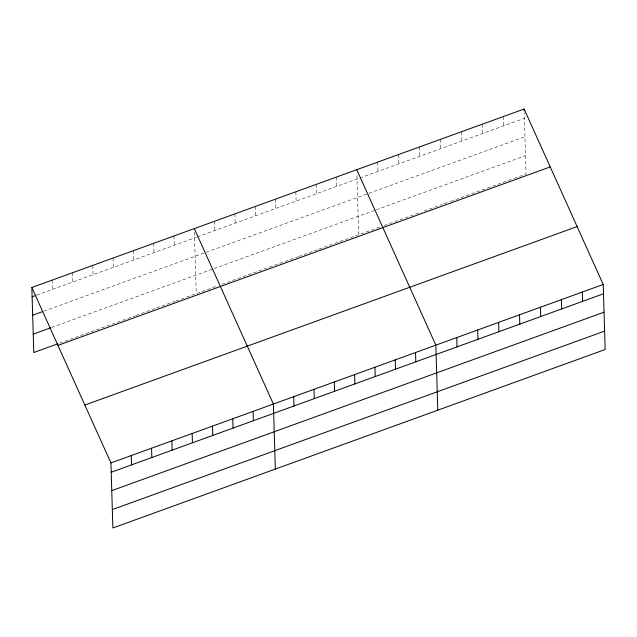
<?xml version="1.0" encoding="UTF-8"?>
<svg xmlns="http://www.w3.org/2000/svg" width="637" height="637" viewBox="0 0 637 637"><rect width="100%" height="100%" fill="white"/><g stroke="black" fill="none" stroke-linecap="round" stroke-linejoin="round"><path stroke-width="0.48" stroke-dasharray="3.19 2.39" d="M36.739 295.122L196.427 237.235M197.351 236.9L358.854 178.352M359.762 178.026L524.41 118.339M43.746 311.175L205.281 252.61M206.205 252.276L524.952 136.724M51.693 327.442L213.228 268.886M214.151 268.551L375.424 210.083M376.332 209.756L525.517 155.667M59.623 343.152L74.394 337.801M75.317 337.467L135.315 315.713M136.238 315.379L155.619 308.356M156.543 308.021L175 301.325M175.923 300.99L216.54 286.268M222.074 284.261L236.845 278.91M237.768 278.568L297.766 256.822M298.689 256.488L318.07 249.457M318.994 249.123L357.763 235.069M379.604 227.154L358.687 234.735L356.863 173.423M384.159 225.506L421.455 211.986M424.178 210.99L442.373 204.397M444.196 203.736L449.65 201.762M450.558 201.427L513.326 178.679M514.234 178.344L526.058 174.06L524.243 112.749M503.206 116.611L503.485 125.919M482.289 124.191L482.567 133.507M461.363 131.779L461.642 141.088M440.446 139.368L440.716 148.676M419.52 146.948L419.799 156.256M398.603 154.536L398.873 163.844M377.677 162.117L377.956 171.425M336.447 177.062L336.726 186.378M316.143 184.427L316.422 193.736M295.839 191.785L296.109 201.101M275.526 199.15L275.805 208.458M255.222 206.507L255.501 215.824M234.918 213.873L235.188 223.181M214.613 221.23L214.884 230.546M194.412 232.322L196.236 293.633M173.997 235.961L174.275 245.269M153.692 243.318L153.963 252.626M133.38 250.683L133.659 259.992M113.075 258.041L113.354 267.349M92.771 265.406L93.05 274.714M72.467 272.763L72.737 282.072M52.154 280.129L52.433 289.437"/><path stroke-width="0.96" d="M31.85 287.486L524.132 109.023L603.223 284.476L605.15 349.514L112.868 527.977L110.942 462.94L31.85 287.486L33.777 352.524L57.776 343.821M32.129 296.802L35.815 295.457M32.67 315.188L42.822 311.509M33.235 334.13L50.769 327.776M57.951 345.389L550.233 166.926M84.84 405.044L577.122 226.581M110.942 462.94L603.223 284.476M111.212 472.248L603.494 293.784M111.762 490.641L604.043 312.178M112.327 509.584L604.601 331.121M356.752 169.705L435.843 345.158L437.778 410.188M194.301 228.595L273.392 404.049L275.319 469.079M582.298 292.065L582.576 301.373M561.372 299.645L561.651 308.961M540.455 307.233L540.733 316.541M524.132 109.023L524.187 110.886M519.529 314.813L519.808 324.129M498.612 322.402L498.882 331.71M477.686 329.982L477.965 339.298M456.769 337.57L457.04 346.878M415.539 352.516L415.818 361.824M395.235 359.881L395.505 369.189M374.922 367.238L375.201 376.547M354.618 374.604L354.897 383.912M334.314 381.961L334.584 391.269M314.001 389.326L314.28 398.635M293.697 396.684L293.976 406M253.088 411.406L253.359 420.723M232.776 418.772L233.054 428.08M212.471 426.129L212.75 435.445M192.167 433.494L192.438 442.803M171.855 440.852L172.133 450.168M151.55 448.217L151.829 457.525M131.246 455.582L131.525 464.891"/></g></svg>
